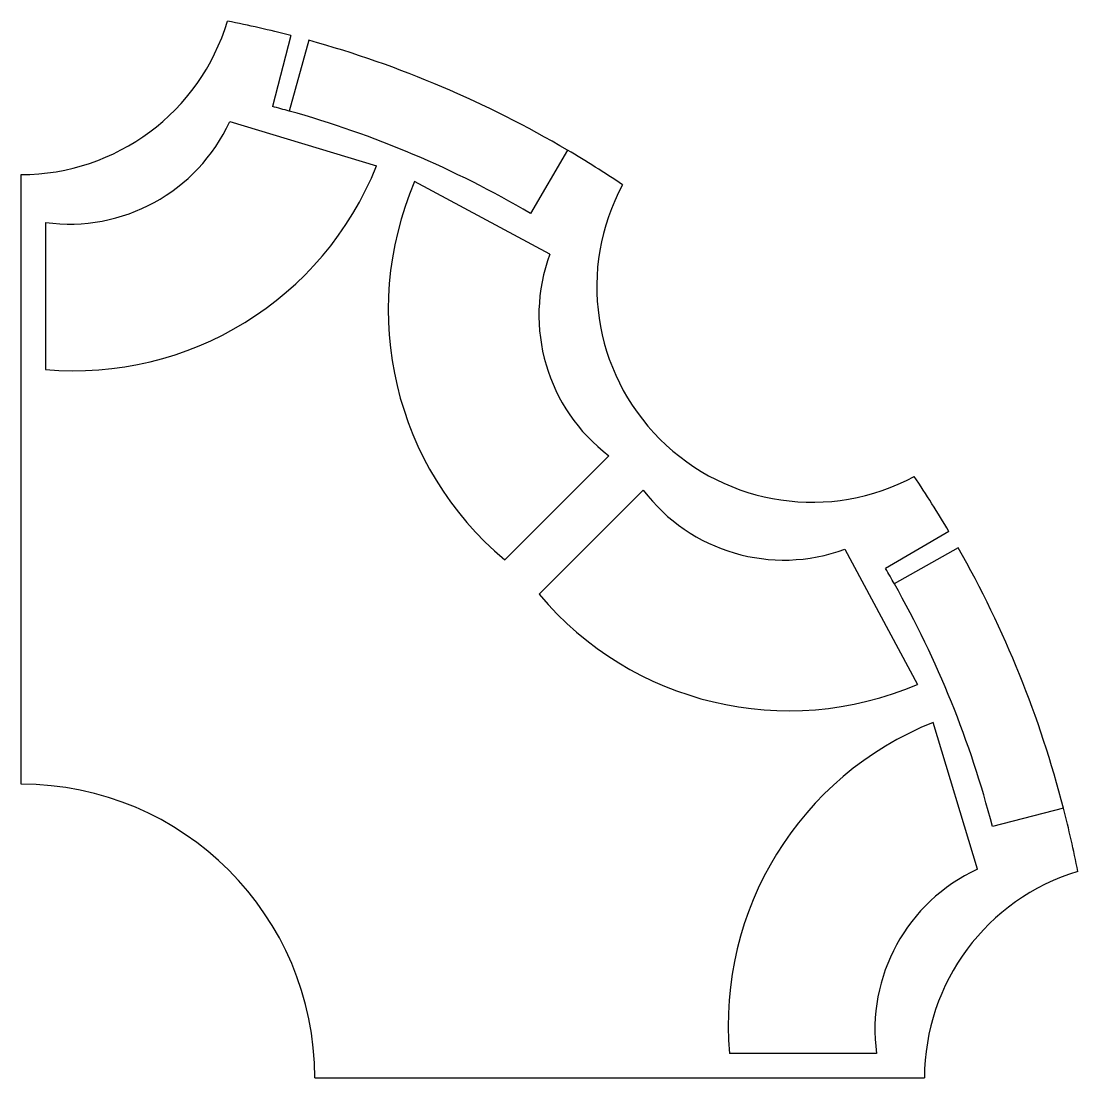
# Model space of a CAD drawing. Extents: x 0 to 21.6, y 0 to 21.6.
import ezdxf

# ---------------------------------------------------------------- set-up
doc = ezdxf.new("R2010")
doc.units = 0
doc.layers.add('default', color=7, linetype='CONTINUOUS')

msp = doc.modelspace()

# ---------------------------------------------------------------- linework, layer by layer
at = {"layer": 'default'}
for p, q in [((5.508, 21.299), (5.133, 19.847)), ((5.879, 21.2), (5.478, 19.754)), ((4.263, 19.54), (7.263, 18.635)), ((11.166, 18.956), (10.405, 17.663)), ((0, 6), (0, 18.458)), ((10.803, 16.831), (8.041, 18.312)), ((0.498, 17.481), (0.499, 14.473)), ((12.009, 12.713), (9.881, 10.587)), ((12.713, 12.009), (10.587, 9.881)), ((18.956, 11.166), (17.663, 10.405)), ((16.831, 10.803), (18.312, 8.041)), ((19.148, 10.833), (17.842, 10.095)), ((19.54, 4.263), (18.635, 7.263)), ((21.299, 5.508), (19.847, 5.133)), ((17.481, 0.498), (14.473, 0.499)), ((6, 0), (18.458, 0))]:
    msp.add_line(p, q, dxfattribs=at)
for centre, radius, start, end in [((0, 22.861), 4.403, 269.995, 343.255), ((0.014, 0.062), 21.936, 75.495, 78.955), ((0, 0), 22, 59.5, 74.5), ((0, 0), 20.5, 74.5001, 75.5001), ((0, 0), 20.5, 59.5, 74.5), ((0.995, 21.043), 3.597, 262.0636, 335.3036), ((-0.034, -0.054), 22.064, 56.0549, 59.4949), ((1.081, 21.104), 6.657, 264.9844, 338.2244), ((14.158, 15.687), 6.657, 156.7756, 230.0156), ((16.165, 16.165), 4.403, 151.75, 298.25), ((14.177, 15.583), 3.597, 159.6964, 232.9364), ((-0.054, -0.034), 22.064, 30.5051, 33.9451), ((15.583, 14.177), 3.597, 217.0636, 290.3036), ((0, 0), 22, 14.5, 29.5), ((0, 0), 20.5, 29.5002, 30.5002), ((0, 0), 20.5, 14.5, 29.5), ((15.687, 14.158), 6.657, 219.9844, 293.2244), ((21.104, 1.081), 6.657, 111.7756, 185.0156), ((0, 0), 6, 0, 90), ((0.062, 0.014), 21.936, 11.045, 14.505), ((21.043, 0.995), 3.597, 114.6964, 187.9364), ((22.862, 0), 4.404, 106.755, 179.995)]:
    msp.add_arc(centre, radius, start, end, dxfattribs=at)

doc.saveas('drawing.dxf')
